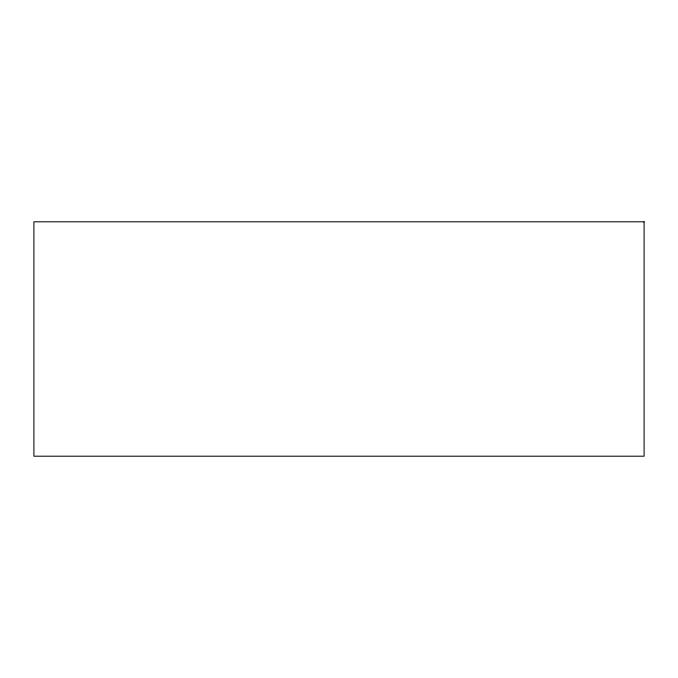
<?xml version="1.0" encoding="UTF-8"?>
<svg xmlns="http://www.w3.org/2000/svg" width="678" height="678" viewBox="0 0 678 678"><rect width="100%" height="100%" fill="white"/><g stroke="black" fill="none" stroke-linecap="round" stroke-linejoin="round"><path stroke-width="1.02" d="M644.1 221.799L33.9 221.799L33.9 456.201L644.1 456.201L644.1 221.799"/></g></svg>
